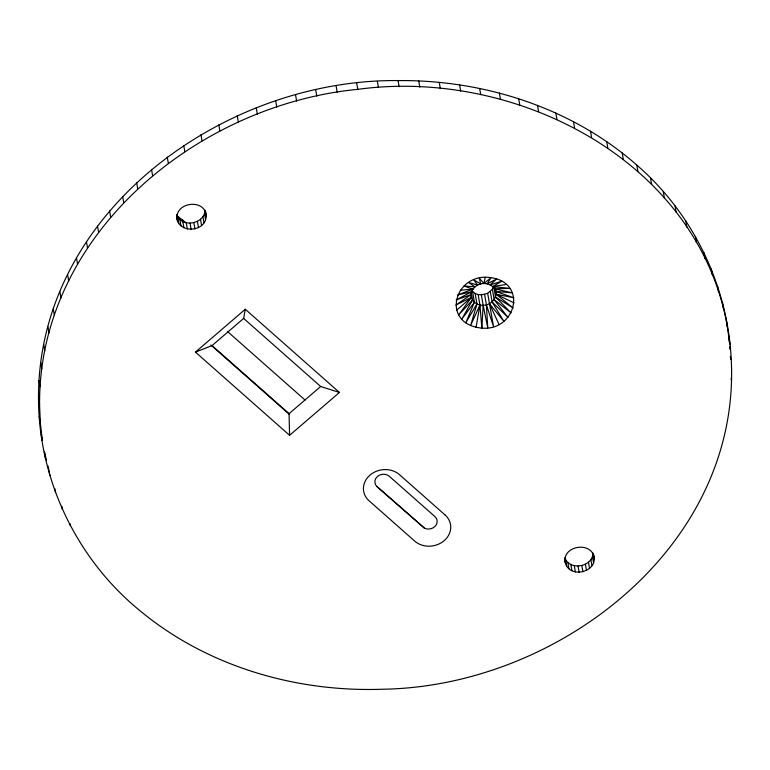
<?xml version="1.0" encoding="UTF-8"?>
<svg xmlns="http://www.w3.org/2000/svg" width="770" height="770" viewBox="0 0 770 770"><rect width="100%" height="100%" fill="white"/><g stroke="black" fill="none" stroke-linecap="round" stroke-linejoin="round"><path stroke-width="1.16" d="M38.5 398.494C37.595 212.674 223.435 78.8 398.071 80.581C484.137 79.772 571.744 107.752 636.819 165.088C693.809 214.358 728.613 287.325 731.385 362.555C738.854 548.125 556.508 686.725 382.372 689.237C296.055 692.278 207.515 666.579 140.477 611.12C77.135 559.819 38.625 480.076 38.5 398.494L39.578 404.731L40.319 422.692L42.292 440.536L41.214 434.299M39.578 404.731C38.356 234.542 197.428 104.71 357.771 89.349C515.438 67.827 698.217 160.276 727.438 326.894M478.141 294.573L481.356 294.891L483.156 305.295L481.856 328.097C440.219 324.353 453.819 271.945 491.048 277.633C528.21 283.139 515.515 331.379 481.856 328.097L479.931 304.968L478.141 294.573L475.167 293.524L471.365 290.357M476.072 327.279L479.931 304.968C474.724 303.938 470.845 299.251 470.778 293.938M195.445 352.102L212.048 345.595L243.657 318.424L245.293 309.261L339.445 392.469L289.587 435.31L195.445 352.102L245.293 309.261M177.389 220.191C173.135 202.077 205.994 197.649 206.177 216.466C205.311 233.214 176.378 233.551 176.667 216.033M176.763 214.965C181.807 228.093 204.406 224.224 205.099 210.22L206.177 216.466M475.167 293.524L476.957 303.929L470.663 325.45L479.931 304.968C489.701 307.567 499.412 297.509 495.129 287.932M564.747 557.875C569.8 571.003 592.399 567.134 593.083 553.13C601.235 572.63 566.374 580.532 564.834 559.982M471.134 291.926L472.53 300.011L458.708 314.892L471.375 297.403C469.479 289.944 476.842 283.418 483.945 283.514L485.177 277.335M472.636 291.84L474.436 302.235L465.84 322.697L476.957 303.929M492.386 289.279L493.724 286.632L495.524 297.037L511.107 312.928L494.176 299.684L492.386 289.279L487.66 293.332L481.356 294.891M472.53 300.011L461.798 319.127L474.436 302.235M456.697 310.146L471.375 297.403L455.84 305.103L471.057 294.592L456.177 299.963L471.577 291.772L457.688 294.929L472.924 289.125L463.964 286.026L474.994 286.835L468.468 282.513L477.65 285.064L473.656 279.818L480.701 283.938L479.296 278.076L483.945 283.514C488.998 283.437 494.253 286.363 495.726 291.397L513.86 297.797L496.053 294.207L495.052 288.432M289.587 435.31L289.068 413.663L320.686 386.502L339.445 392.469M483.945 283.514L491.048 277.633L487.169 283.832L496.669 278.961L490.144 284.871L501.809 281.262L492.675 286.565L509.856 288.365L494.581 288.788L512.416 292.879L495.726 291.397M492.675 286.565L506.265 284.438M460.325 290.223L472.924 289.125M514.129 302.918L496.053 294.207L513.195 308.029L495.524 297.037M424.434 528.162L377.108 486.688A8.364 7.228 -9.8 0 1 377.483 476.428A8.364 7.228 -9.8 0 1 389.264 476.245L434.915 516.583A8.364 7.228 -9.8 0 1 435.281 526.131A8.364 7.228 -9.8 0 1 424.434 528.162L377.108 486.688M186.138 222.886L178.14 216.601L178.534 218.901M243.657 318.424L320.686 386.502M227.602 331.591L305.055 400.044M212.048 345.595L289.068 413.663M210.836 344.979L289.193 414.231M490.317 291.57L492.107 301.965L507.95 317.404L494.176 299.684M492.107 301.965L503.859 321.273L489.46 303.736L487.66 293.332M498.989 324.391L489.46 303.736L493.551 326.624L486.409 304.872L484.609 294.467M46.47 460.065L44.41 451.952L45.488 458.189M47.942 465.869L48.828 469.353M483.156 305.295L487.757 327.876L486.409 304.872M726.36 320.657L730.027 344.652M722.549 303.12L723.627 309.357M730.307 356.317L730.846 359.436M717.524 285.863L718.603 292.109M731.144 378.484L731.5 380.563M711.316 268.951L712.394 275.198M703.924 252.454L705.002 258.691M695.397 236.409L696.475 242.646M685.762 220.884L686.84 227.131M675.04 205.946L676.118 212.183M663.278 191.624L664.356 197.871M650.525 177.995L651.603 184.232M636.819 165.088L637.897 171.335M622.208 152.96L623.286 159.207M606.741 141.651L607.819 147.898M590.484 131.208L591.562 137.445M573.486 121.66L574.564 127.897M555.815 113.036L556.893 119.283M537.527 105.384L538.605 111.621M518.691 98.714L519.769 104.961M592.467 556.431L593.545 562.668M590.898 559.511L591.976 565.757M588.482 562.177L589.56 568.424M585.393 564.246L586.471 570.483M581.831 565.565L582.909 571.812M499.384 93.064L500.462 99.301M578.039 566.056L579.117 572.303M574.276 565.681L575.354 571.927M570.811 564.468L571.889 570.714M567.865 562.495L568.943 568.741M565.642 559.906L566.72 566.143M479.652 88.444L480.73 94.681M459.594 84.873L460.672 91.12M439.256 82.371L440.334 88.608M418.726 80.937L419.804 87.174M398.071 80.581L399.149 86.827M377.367 81.302L378.445 87.549M356.693 83.102L357.771 89.349M336.115 85.971L337.193 92.217M315.71 89.898L316.788 96.144M295.555 94.874L296.633 101.12M275.718 100.88L276.796 107.117M256.266 107.887L257.344 114.124M237.276 115.875L238.353 122.112M218.815 124.807L219.893 131.054M200.951 134.673L202.029 140.91M205.446 211.105L205.802 213.184M204.483 213.521L205.561 219.758M202.914 216.601L203.992 222.848M200.498 219.267L201.576 225.514M197.409 221.337L198.487 227.573M183.732 145.415L184.81 151.661M193.847 222.665L194.926 228.902M190.055 223.156L191.133 229.393M186.292 222.78L187.37 229.017M182.625 219.777L183.019 222.078M182.827 221.558L183.905 227.805M179.882 219.585L180.96 225.831M167.244 157.013L168.322 163.25M177.658 216.996L178.736 223.233M176.648 214.83L177.013 216.909M151.526 169.41L152.604 175.647M136.646 182.567L137.724 188.804M122.651 196.437L123.729 202.674M109.59 210.97L110.668 217.207M97.52 226.12L98.599 232.357M86.471 241.819L87.549 248.065M76.49 258.027L77.568 264.274M67.616 274.678L68.694 280.915M59.877 291.714L60.955 297.952M53.294 309.068L54.372 315.305M47.904 326.682L48.982 332.929M43.707 344.498L44.785 350.745M69.935 523.6L70.291 525.679M40.743 362.449L41.821 368.686M61.793 506.275L62.332 509.394M39.001 380.467L40.078 386.713M54.814 488.517L55.527 492.685M49.011 470.393L49.906 475.591M39.241 416.454L40.319 422.692M594.161 559.366C593.988 540.55 561.128 544.987 565.372 563.101M728.949 338.405L729.219 341.986M729.585 346.769L729.758 349.156M445.108 514.986L399.466 474.647A20.925 18.066 -9.8 0 0 370.004 475.1A20.925 18.066 -9.8 0 0 369.061 500.769L414.712 541.108A20.925 18.066 -9.8 0 0 444.175 540.656A20.925 18.066 -9.8 0 0 445.108 514.986"/></g></svg>
